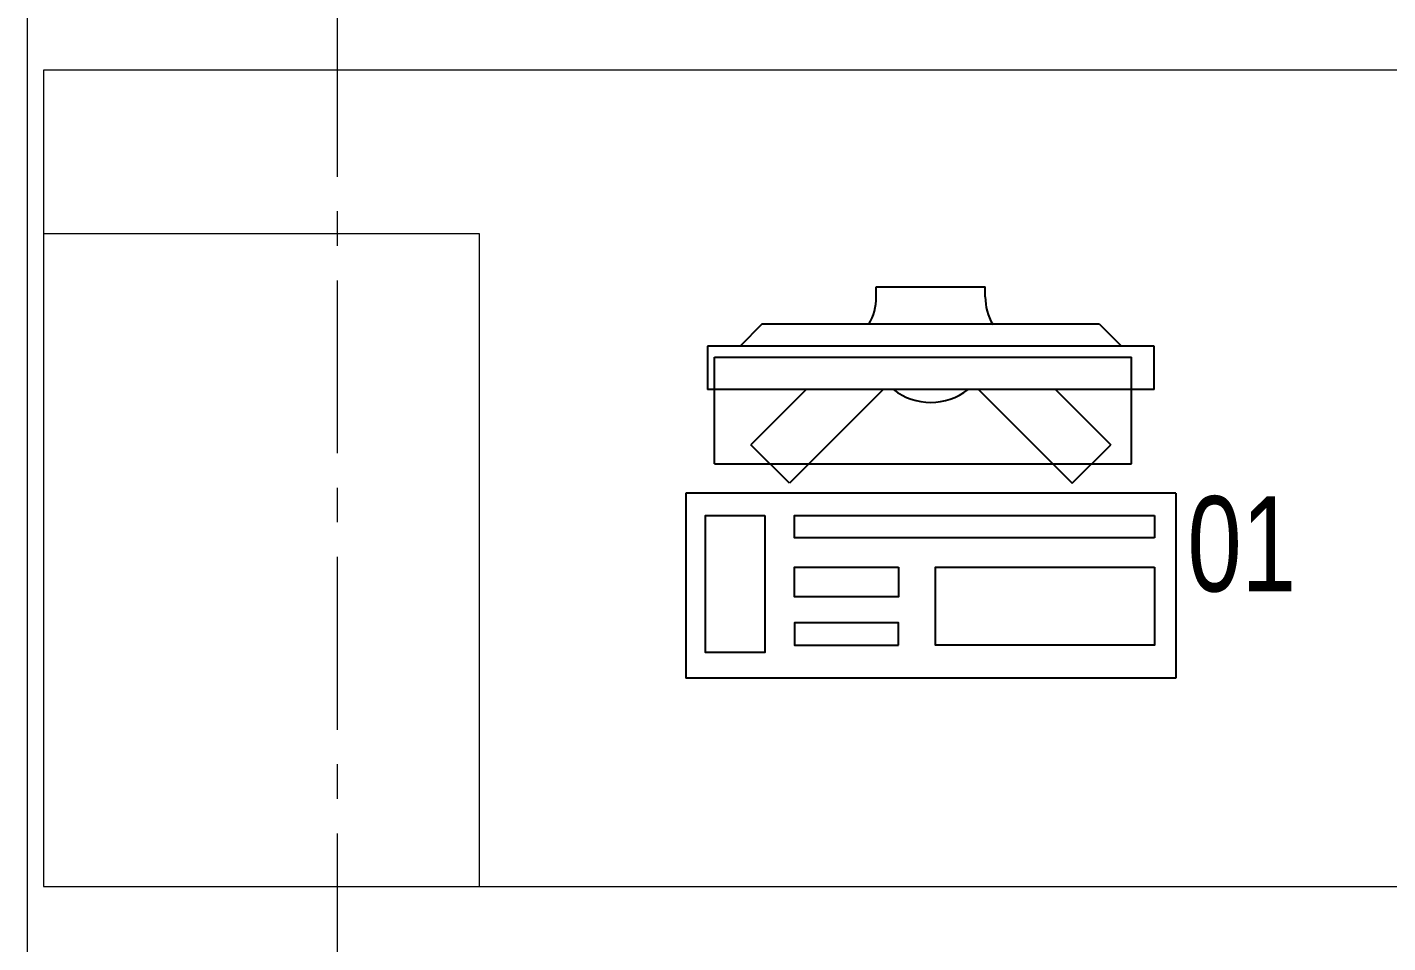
# Model space of a CAD drawing. Header units: millimetres. Extents: x 26027 to 581921, y 7230 to 233891.
# Drawn here: x 473314 to 474563, y 175970 to 176811 of the extents above; entities that cross this region are included whole.
import ezdxf

# ---------------------------------------------------------------- set-up
doc = ezdxf.new("R2010")
doc.units = ezdxf.units.MM
doc.header["$LTSCALE"] = 5
doc.linetypes.add('CENTER', pattern=[50.8, 31.75, -6.35, 6.35, -6.35])
doc.linetypes.add('HIDDEN', pattern=[9.525, 6.35, -3.175])
doc.layers.add('axes', color=9, linetype='Continuous')
doc.layers.add('GE-ARCHITECTURAL_ELEMENTS', color=8, linetype='Continuous')
doc.layers.add('Medical Equipment and Furniture', color=163, linetype='Continuous', lineweight=0)
doc.layers.add('Walls', color=32, linetype='Continuous', lineweight=5)
doc.styles.add('X3G_ENTITY_257CFD', font='swisscl.ttf', dxfattribs={"height": 200})

# ---------------------------------------------------------------- blocks, each defined once
blk = doc.blocks.new('ITCWLS1-P')
at = {"layer": 'GE-ARCHITECTURAL_ELEMENTS'}
for p, q in [((-0.17, 0.45), (-0.17, 0)), ((-0.17, 0.45), (0, 0.45)), ((0, 0.45), (0, 0)), ((-0.2651, 0.43, 0), (-0.3051, 0.43, 0)), ((-0.3051, 0.43, 0), (-0.3051, 0.02, 0)), ((-0.2651, 0.43, 0), (-0.2651, 0.02, 0)), ((-0.1496, 0.4305), (-0.1291, 0.4305)), ((-0.1291, 0.4305), (-0.1291, 0.4089)), ((-0.3251, 0.38, 0), (-0.3051, 0.4, 0)), ((-0.197, 0.4094), (-0.295, 0.4094)), ((-0.295, 0.0264), (-0.295, 0.4094)), ((-0.197, 0.0264), (-0.197, 0.4094)), ((-0.3251, 0.38, 0), (-0.3251, 0.07, 0)), ((-0.3503, 0.275), (-0.3596, 0.275)), ((-0.3596, 0.175), (-0.3596, 0.275)), ((-0.3503, 0.175), (-0.3596, 0.175)), ((-0.3251, 0.07, 0), (-0.3051, 0.05, 0)), ((-0.197, 0.0264), (-0.295, 0.0264)), ((-0.3051, 0.02, 0), (-0.2651, 0.02, 0)), ((-0.17, 0), (0, 0))]:
    blk.add_line(p, q, dxfattribs=at)
at = {"layer": 'GE-ARCHITECTURAL_ELEMENTS', "extrusion": (2.48281e-10, 3.18408e-10, -1)}
for p, q in [((-0.2651, 0.3395), (-0.2144, 0.3902)), ((-0.1791, 0.3548), (-0.2144, 0.3902)), ((-0.2651, 0.2688), (-0.1791, 0.3548))]:
    blk.add_line(p, q, dxfattribs=at)
at = {"layer": 'GE-ARCHITECTURAL_ELEMENTS', "extrusion": (2.48281e-10, -3.18408e-10, -1)}
for p, q in [((-0.2651, 0.1812), (-0.1791, 0.0952)), ((-0.2651, 0.1105), (-0.2144, 0.0598)), ((-0.1791, 0.0952), (-0.2144, 0.0598))]:
    blk.add_line(p, q, dxfattribs=at)
at = {"layer": 'GE-ARCHITECTURAL_ELEMENTS'}
for points in [[(-0.1291, 0.4089), (-0.1291, 0.1), (-0.1496, 0.1), (-0.1496, 0.4305)], [(-0.1496, 0.1), (-0.1496, 0.1), (-0.1496, 0.1), (-0.1496, 0.1), (-0.1496, 0.1), (-0.1496, 0.1), (-0.1496, 0.1), (-0.1496, 0.1), (-0.1496, 0.1)], [(-0.1496, 0.1), (-0.1496, 0.1), (-0.1496, 0.1), (-0.1496, 0.1), (-0.1496, 0.1), (-0.1496, 0.1), (-0.1496, 0.1), (-0.1496, 0.1), (-0.1496, 0.1), (-0.1496, 0.1), (-0.1496, 0.1), (-0.1496, 0.1), (-0.1496, 0.1), (-0.1496, 0.1), (-0.1496, 0.1), (-0.1496, 0.1), (-0.1496, 0.1), (-0.1496, 0.1)], [(-0.1496, 0.1), (-0.1496, 0.1), (-0.1496, 0.1), (-0.1496, 0.1), (-0.1496, 0.1), (-0.1496, 0.1), (-0.1496, 0.1), (-0.1496, 0.1), (-0.1496, 0.1), (-0.1496, 0.1)], [(-0.1496, 0.1), (-0.1496, 0.1), (-0.1496, 0.1), (-0.1496, 0.1), (-0.1496, 0.1), (-0.1496, 0.1), (-0.1496, 0.1)], [(-0.1496, 0.1), (-0.1496, 0.1), (-0.1496, 0.1), (-0.1496, 0.1), (-0.1496, 0.1), (-0.1496, 0.1), (-0.1496, 0.1), (-0.1496, 0.1), (-0.1496, 0.1), (-0.1496, 0.1)], [(-0.1496, 0.1), (-0.1496, 0.1), (-0.1496, 0.1), (-0.1496, 0.1), (-0.1496, 0.1), (-0.1496, 0.1), (-0.1496, 0.1), (-0.1496, 0.1), (-0.1496, 0.1), (-0.1496, 0.1), (-0.1496, 0.1), (-0.1496, 0.1), (-0.1496, 0.1), (-0.1496, 0.1), (-0.1496, 0.1)], [(-0.1496, 0.1), (-0.1496, 0.1), (-0.1496, 0.1), (-0.1496, 0.1), (-0.1496, 0.1), (-0.1496, 0.1), (-0.1496, 0.1), (-0.1496, 0.1), (-0.1496, 0.1), (-0.1496, 0.1)], [(-0.1496, 0.1), (-0.1496, 0.1), (-0.1496, 0.1), (-0.1496, 0.1), (-0.1496, 0.1), (-0.1496, 0.1), (-0.1496, 0.1), (-0.1496, 0.1), (-0.1496, 0.1), (-0.1496, 0.1)], [(-0.1496, 0.1), (-0.1496, 0.1), (-0.1496, 0.1), (-0.1496, 0.1), (-0.1496, 0.1), (-0.1496, 0.1), (-0.1496, 0.1), (-0.1496, 0.1), (-0.1496, 0.1), (-0.1496, 0.1), (-0.1496, 0.1), (-0.1496, 0.1), (-0.1496, 0.1), (-0.1496, 0.1), (-0.1496, 0.1), (-0.1496, 0.1), (-0.1496, 0.1), (-0.1496, 0.1), (-0.1496, 0.1), (-0.1496, 0.1), (-0.1496, 0.1), (-0.1496, 0.1), (-0.1496, 0.1), (-0.1496, 0.1), (-0.1496, 0.1), (-0.1496, 0.1), (-0.1496, 0.1), (-0.1496, 0.1), (-0.1496, 0.1), (-0.1496, 0.1), (-0.1496, 0.1), (-0.1496, 0.1), (-0.1496, 0.1), (-0.1496, 0.1), (-0.1496, 0.1), (-0.1496, 0.1), (-0.1496, 0.1), (-0.1496, 0.1), (-0.1496, 0.1), (-0.1496, 0.1), (-0.1496, 0.1), (-0.1496, 0.1), (-0.1496, 0.1), (-0.1496, 0.1), (-0.1496, 0.1), (-0.1496, 0.1), (-0.1496, 0.1), (-0.1496, 0.1), (-0.1496, 0.1), (-0.1496, 0.1), (-0.1496, 0.1), (-0.1496, 0.1), (-0.1496, 0.1), (-0.1496, 0.1)], [(-0.1496, 0.1), (-0.1496, 0.1), (-0.1496, 0.1), (-0.1496, 0.1), (-0.1496, 0.1), (-0.1496, 0.1), (-0.1496, 0.1), (-0.1496, 0.1), (-0.1496, 0.1), (-0.1496, 0.1), (-0.1496, 0.1), (-0.1496, 0.1), (-0.1496, 0.1), (-0.1496, 0.1), (-0.1496, 0.1), (-0.1496, 0.1), (-0.1496, 0.1), (-0.1496, 0.1), (-0.1496, 0.1), (-0.1496, 0.1), (-0.1496, 0.1), (-0.1496, 0.1), (-0.1496, 0.1), (-0.1496, 0.1), (-0.1496, 0.1), (-0.1496, 0.1), (-0.1496, 0.1), (-0.1496, 0.1), (-0.1496, 0.1), (-0.1496, 0.1), (-0.1496, 0.1), (-0.1496, 0.1), (-0.1496, 0.1), (-0.1496, 0.1), (-0.1496, 0.1), (-0.1496, 0.1), (-0.1496, 0.1), (-0.1496, 0.1), (-0.1496, 0.1), (-0.1496, 0.1), (-0.1496, 0.1), (-0.1496, 0.1), (-0.1496, 0.1), (-0.1496, 0.1), (-0.1496, 0.1), (-0.1496, 0.1), (-0.1496, 0.1), (-0.1496, 0.1), (-0.1496, 0.1), (-0.1496, 0.1), (-0.1496, 0.1), (-0.1496, 0.1), (-0.1496, 0.1), (-0.1496, 0.1), (-0.1496, 0.1), (-0.1496, 0.1), (-0.1496, 0.1), (-0.1496, 0.1), (-0.1496, 0.1), (-0.1496, 0.1), (-0.1496, 0.1), (-0.1496, 0.1), (-0.1496, 0.1), (-0.1496, 0.1), (-0.1496, 0.1), (-0.1496, 0.1), (-0.1496, 0.1), (-0.1496, 0.1), (-0.1496, 0.1), (-0.1496, 0.1), (-0.1496, 0.1), (-0.1496, 0.1), (-0.1496, 0.1), (-0.1496, 0.1), (-0.1496, 0.1), (-0.1496, 0.1), (-0.1496, 0.1), (-0.1496, 0.1), (-0.1496, 0.1), (-0.1496, 0.1), (-0.1496, 0.1), (-0.1496, 0.1), (-0.1496, 0.1), (-0.1496, 0.1), (-0.1496, 0.1), (-0.1496, 0.1), (-0.1496, 0.1), (-0.1496, 0.1), (-0.1496, 0.1)], [(-0.1496, 0.1), (-0.1496, 0.1), (-0.1496, 0.1), (-0.1496, 0.1), (-0.1496, 0.1), (-0.1496, 0.1), (-0.1496, 0.1), (-0.1496, 0.1), (-0.1496, 0.1), (-0.1496, 0.1), (-0.1496, 0.1), (-0.1496, 0.1)], [(-0.1496, 0.1), (-0.1496, 0.1), (-0.1496, 0.1), (-0.1496, 0.1), (-0.1496, 0.1), (-0.1496, 0.1), (-0.1496, 0.1)], [(-0.1496, 0.1), (-0.1496, 0.1), (-0.1496, 0.1), (-0.1496, 0.1), (-0.1496, 0.1), (-0.1496, 0.1), (-0.1496, 0.1), (-0.1496, 0.1), (-0.1496, 0.1), (-0.1496, 0.1), (-0.1496, 0.1), (-0.1496, 0.1), (-0.1496, 0.1), (-0.1496, 0.1), (-0.1496, 0.1), (-0.1496, 0.1), (-0.1496, 0.1)], [(-0.1496, 0.1), (-0.1496, 0.1), (-0.1496, 0.1), (-0.1496, 0.1), (-0.1496, 0.1), (-0.1496, 0.1), (-0.1496, 0.1), (-0.1496, 0.1), (-0.1496, 0.1), (-0.1496, 0.1), (-0.1496, 0.1), (-0.1496, 0.1), (-0.1496, 0.1), (-0.1496, 0.1), (-0.1496, 0.1), (-0.1496, 0.1), (-0.1496, 0.1), (-0.1496, 0.1), (-0.1496, 0.1), (-0.1496, 0.1), (-0.1496, 0.1), (-0.1496, 0.1), (-0.1496, 0.1), (-0.1496, 0.1), (-0.1496, 0.1), (-0.1496, 0.1), (-0.1496, 0.1), (-0.1496, 0.1), (-0.1496, 0.1), (-0.1496, 0.1), (-0.1496, 0.1), (-0.1496, 0.1), (-0.1496, 0.1), (-0.1496, 0.1), (-0.1496, 0.1), (-0.1496, 0.1), (-0.1496, 0.1), (-0.1496, 0.1), (-0.1496, 0.1), (-0.1496, 0.1), (-0.1496, 0.1), (-0.1496, 0.1), (-0.1496, 0.1), (-0.1496, 0.1), (-0.1496, 0.1), (-0.1496, 0.1), (-0.1496, 0.1), (-0.1496, 0.1), (-0.1496, 0.1), (-0.1496, 0.1), (-0.1496, 0.1), (-0.1496, 0.1), (-0.1496, 0.1), (-0.1496, 0.1), (-0.1496, 0.1), (-0.1496, 0.1), (-0.1496, 0.1), (-0.1496, 0.1), (-0.1496, 0.1), (-0.1496, 0.1), (-0.1496, 0.1), (-0.1496, 0.1), (-0.1496, 0.1), (-0.1496, 0.1), (-0.1496, 0.1), (-0.1496, 0.1), (-0.1496, 0.1), (-0.1496, 0.1), (-0.1496, 0.1), (-0.1496, 0.1), (-0.1496, 0.1), (-0.1496, 0.1), (-0.1496, 0.1), (-0.1496, 0.1), (-0.1496, 0.1), (-0.1496, 0.1), (-0.1496, 0.1), (-0.1496, 0.1), (-0.1496, 0.1), (-0.1496, 0.1), (-0.1496, 0.1), (-0.1496, 0.1), (-0.1496, 0.1), (-0.1496, 0.1), (-0.1496, 0.1), (-0.1496, 0.1), (-0.1496, 0.1), (-0.1496, 0.1), (-0.1496, 0.1), (-0.1496, 0.1), (-0.1496, 0.1), (-0.1496, 0.1), (-0.1496, 0.1), (-0.1496, 0.1), (-0.1496, 0.1), (-0.1496, 0.1), (-0.1496, 0.1), (-0.1496, 0.1), (-0.1496, 0.1), (-0.1496, 0.1), (-0.1496, 0.1), (-0.1496, 0.1), (-0.1496, 0.1), (-0.1496, 0.1), (-0.1496, 0.1), (-0.1496, 0.1), (-0.1496, 0.1), (-0.1496, 0.1), (-0.1496, 0.1), (-0.1496, 0.1), (-0.1496, 0.1)], [(-0.1496, 0.1), (-0.1496, 0.1), (-0.1496, 0.1), (-0.1496, 0.1), (-0.1496, 0.1), (-0.1496, 0.1), (-0.1496, 0.1), (-0.1496, 0.1)]]:
    blk.add_lwpolyline(points, dxfattribs=at)
for points in [[(-0.1019, 0.4305), (-0.0304, 0.4305), (-0.0304, 0.2294), (-0.1019, 0.2294)], [(-0.1019, 0.1954), (-0.0747, 0.1954), (-0.0747, 0.1), (-0.1019, 0.1)], [(-0.0304, 0.1954), (-0.0508, 0.1954), (-0.0508, 0.1), (-0.0304, 0.1)], [(-0.1496, 0.1), (-0.1496, 0.1), (-0.1496, 0.1), (-0.1496, 0.1), (-0.1496, 0.1), (-0.1496, 0.1), (-0.1496, 0.1), (-0.1496, 0.1), (-0.1496, 0.1), (-0.1496, 0.1), (-0.1496, 0.1), (-0.1496, 0.1), (-0.1496, 0.1), (-0.1496, 0.1), (-0.1496, 0.1), (-0.1496, 0.1), (-0.1496, 0.1), (-0.1496, 0.1), (-0.1496, 0.1), (-0.1496, 0.1), (-0.1496, 0.1), (-0.1496, 0.1), (-0.1496, 0.1), (-0.1496, 0.1), (-0.1496, 0.1), (-0.1496, 0.1), (-0.1496, 0.1), (-0.1496, 0.1), (-0.1496, 0.1), (-0.1496, 0.1), (-0.1496, 0.1), (-0.1496, 0.1), (-0.1496, 0.1), (-0.1496, 0.1), (-0.1496, 0.1), (-0.1496, 0.1), (-0.1496, 0.1), (-0.1496, 0.1), (-0.1496, 0.1), (-0.1496, 0.1), (-0.1496, 0.1), (-0.1496, 0.1), (-0.1496, 0.1), (-0.1496, 0.1), (-0.1496, 0.1), (-0.1496, 0.1), (-0.1496, 0.1), (-0.1496, 0.1), (-0.1496, 0.1), (-0.1496, 0.1), (-0.1496, 0.1), (-0.1496, 0.1), (-0.1496, 0.1), (-0.1496, 0.1), (-0.1496, 0.1), (-0.1496, 0.1), (-0.1496, 0.1), (-0.1496, 0.1), (-0.1496, 0.1), (-0.1496, 0.1), (-0.1496, 0.1), (-0.1496, 0.1), (-0.1496, 0.1), (-0.1496, 0.1), (-0.1496, 0.1), (-0.1496, 0.1), (-0.1496, 0.1), (-0.1496, 0.1), (-0.1496, 0.1), (-0.1496, 0.1), (-0.1496, 0.1), (-0.1496, 0.1), (-0.1496, 0.1), (-0.1496, 0.1), (-0.1496, 0.1), (-0.1496, 0.1), (-0.1496, 0.1), (-0.1496, 0.1), (-0.1496, 0.1), (-0.1496, 0.1), (-0.1496, 0.1), (-0.1496, 0.1), (-0.1496, 0.1), (-0.1496, 0.1), (-0.1496, 0.1), (-0.1496, 0.1), (-0.1496, 0.1), (-0.1496, 0.1), (-0.1496, 0.1), (-0.1496, 0.1), (-0.1496, 0.1), (-0.1496, 0.1), (-0.1496, 0.1), (-0.1496, 0.1), (-0.1496, 0.1), (-0.1496, 0.1), (-0.1496, 0.1), (-0.1496, 0.1), (-0.1496, 0.1), (-0.1496, 0.1), (-0.1496, 0.1), (-0.1496, 0.1), (-0.1496, 0.1), (-0.1496, 0.1), (-0.1496, 0.1), (-0.1496, 0.1), (-0.1496, 0.1), (-0.1496, 0.1), (-0.1496, 0.1), (-0.1496, 0.1), (-0.1496, 0.1), (-0.1496, 0.1), (-0.1496, 0.1), (-0.1496, 0.1), (-0.1496, 0.1), (-0.1496, 0.1), (-0.1496, 0.1), (-0.1496, 0.1), (-0.1496, 0.1), (-0.1496, 0.1), (-0.1496, 0.1), (-0.1496, 0.1), (-0.1496, 0.1), (-0.1496, 0.1), (-0.1496, 0.1), (-0.1496, 0.1), (-0.1496, 0.1), (-0.1496, 0.1), (-0.1496, 0.1), (-0.1496, 0.1), (-0.1496, 0.1), (-0.1496, 0.1), (-0.1496, 0.1), (-0.1496, 0.1), (-0.1496, 0.1), (-0.1496, 0.1), (-0.1496, 0.1), (-0.1496, 0.1), (-0.1496, 0.1), (-0.1496, 0.1), (-0.1496, 0.1), (-0.1496, 0.1), (-0.1496, 0.1), (-0.1496, 0.1), (-0.1496, 0.1), (-0.1496, 0.1), (-0.1496, 0.1), (-0.1496, 0.1), (-0.1496, 0.1), (-0.1496, 0.1), (-0.1496, 0.1), (-0.1496, 0.1), (-0.1496, 0.1), (-0.1496, 0.1), (-0.1496, 0.1), (-0.1496, 0.1), (-0.1496, 0.1), (-0.1496, 0.1), (-0.1496, 0.1), (-0.1496, 0.1), (-0.1496, 0.1), (-0.1496, 0.1), (-0.1496, 0.1), (-0.1496, 0.1), (-0.1496, 0.1), (-0.1496, 0.1), (-0.1496, 0.1), (-0.1496, 0.1), (-0.1496, 0.1), (-0.1496, 0.1), (-0.1496, 0.1), (-0.1496, 0.1), (-0.1496, 0.1), (-0.1496, 0.1), (-0.1496, 0.1), (-0.1496, 0.1), (-0.1496, 0.1), (-0.1496, 0.1), (-0.1496, 0.1), (-0.1496, 0.1), (-0.1496, 0.1), (-0.1496, 0.1), (-0.1496, 0.1), (-0.1496, 0.1), (-0.1496, 0.1), (-0.1496, 0.1), (-0.1496, 0.1), (-0.1496, 0.1), (-0.1496, 0.1), (-0.1496, 0.1), (-0.1496, 0.1), (-0.1496, 0.1), (-0.1496, 0.1), (-0.1496, 0.1), (-0.1496, 0.1), (-0.1496, 0.1), (-0.1496, 0.1), (-0.1496, 0.1), (-0.1496, 0.1), (-0.1496, 0.1), (-0.1496, 0.1), (-0.1496, 0.1), (-0.1496, 0.1), (-0.1496, 0.1), (-0.1496, 0.1), (-0.1496, 0.1), (-0.1496, 0.1), (-0.1496, 0.1), (-0.1496, 0.1), (-0.1496, 0.1), (-0.1496, 0.1), (-0.1496, 0.1), (-0.1496, 0.1), (-0.1496, 0.1), (-0.1496, 0.1), (-0.1496, 0.1), (-0.1496, 0.1), (-0.1496, 0.1), (-0.1496, 0.1), (-0.1496, 0.1), (-0.1496, 0.1), (-0.1496, 0.1), (-0.1496, 0.1), (-0.1496, 0.1), (-0.1496, 0.1), (-0.1496, 0.1), (-0.1496, 0.1), (-0.1496, 0.1), (-0.1496, 0.1), (-0.1496, 0.1), (-0.1496, 0.1), (-0.1496, 0.1), (-0.1496, 0.1), (-0.1496, 0.1), (-0.1496, 0.1), (-0.1496, 0.1), (-0.1496, 0.1), (-0.1496, 0.1), (-0.1496, 0.1), (-0.1496, 0.1), (-0.1496, 0.1), (-0.1496, 0.1), (-0.1496, 0.1), (-0.1496, 0.1), (-0.1496, 0.1), (-0.1496, 0.1), (-0.1496, 0.1), (-0.1496, 0.1), (-0.1496, 0.1), (-0.1496, 0.1), (-0.1496, 0.1), (-0.1496, 0.1), (-0.1496, 0.1), (-0.1496, 0.1), (-0.1496, 0.1), (-0.1496, 0.1), (-0.1496, 0.1), (-0.1496, 0.1), (-0.1496, 0.1), (-0.1496, 0.1), (-0.1496, 0.1), (-0.1496, 0.1), (-0.1496, 0.1), (-0.1496, 0.1), (-0.1496, 0.1), (-0.1496, 0.1), (-0.1496, 0.1), (-0.1496, 0.1), (-0.1496, 0.1), (-0.1496, 0.1), (-0.1496, 0.1), (-0.1496, 0.1), (-0.1496, 0.1), (-0.1496, 0.1), (-0.1496, 0.1), (-0.1496, 0.1), (-0.1496, 0.1)], [(-0.1496, 0.1), (-0.1496, 0.1), (-0.1496, 0.1), (-0.1496, 0.1), (-0.1496, 0.1), (-0.1496, 0.1), (-0.1496, 0.1), (-0.1496, 0.1), (-0.1496, 0.1), (-0.1496, 0.1), (-0.1496, 0.1), (-0.1496, 0.1), (-0.1496, 0.1), (-0.1496, 0.1), (-0.1496, 0.1), (-0.1496, 0.1), (-0.1496, 0.1), (-0.1496, 0.1), (-0.1496, 0.1), (-0.1496, 0.1), (-0.1496, 0.1), (-0.1496, 0.1), (-0.1496, 0.1), (-0.1496, 0.1), (-0.1496, 0.1), (-0.1496, 0.1), (-0.1496, 0.1), (-0.1496, 0.1), (-0.1496, 0.1), (-0.1496, 0.1), (-0.1496, 0.1), (-0.1496, 0.1), (-0.1496, 0.1), (-0.1496, 0.1), (-0.1496, 0.1), (-0.1496, 0.1), (-0.1496, 0.1), (-0.1496, 0.1), (-0.1496, 0.1), (-0.1496, 0.1), (-0.1496, 0.1), (-0.1496, 0.1), (-0.1496, 0.1), (-0.1496, 0.1), (-0.1496, 0.1), (-0.1496, 0.1), (-0.1496, 0.1), (-0.1496, 0.1), (-0.1496, 0.1), (-0.1496, 0.1), (-0.1496, 0.1), (-0.1496, 0.1), (-0.1496, 0.1), (-0.1496, 0.1), (-0.1496, 0.1), (-0.1496, 0.1), (-0.1496, 0.1), (-0.1496, 0.1), (-0.1496, 0.1), (-0.1496, 0.1), (-0.1496, 0.1), (-0.1496, 0.1), (-0.1496, 0.1), (-0.1496, 0.1), (-0.1496, 0.1), (-0.1496, 0.1), (-0.1496, 0.1), (-0.1496, 0.1), (-0.1496, 0.1), (-0.1496, 0.1), (-0.1496, 0.1), (-0.1496, 0.1), (-0.1496, 0.1), (-0.1496, 0.1), (-0.1496, 0.1), (-0.1496, 0.1), (-0.1496, 0.1), (-0.1496, 0.1), (-0.1496, 0.1), (-0.1496, 0.1), (-0.1496, 0.1), (-0.1496, 0.1), (-0.1496, 0.1), (-0.1496, 0.1), (-0.1496, 0.1), (-0.1496, 0.1), (-0.1496, 0.1), (-0.1496, 0.1), (-0.1496, 0.1), (-0.1496, 0.1), (-0.1496, 0.1), (-0.1496, 0.1), (-0.1496, 0.1), (-0.1496, 0.1), (-0.1496, 0.1), (-0.1496, 0.1), (-0.1496, 0.1), (-0.1496, 0.1), (-0.1496, 0.1), (-0.1496, 0.1), (-0.1496, 0.1), (-0.1496, 0.1), (-0.1496, 0.1), (-0.1496, 0.1), (-0.1496, 0.1), (-0.1496, 0.1), (-0.1496, 0.1), (-0.1496, 0.1), (-0.1496, 0.1), (-0.1496, 0.1), (-0.1496, 0.1), (-0.1496, 0.1), (-0.1496, 0.1), (-0.1496, 0.1), (-0.1496, 0.1), (-0.1496, 0.1), (-0.1496, 0.1), (-0.1496, 0.1), (-0.1496, 0.1), (-0.1496, 0.1), (-0.1496, 0.1), (-0.1496, 0.1), (-0.1496, 0.1), (-0.1496, 0.1), (-0.1496, 0.1), (-0.1496, 0.1), (-0.1496, 0.1), (-0.1496, 0.1), (-0.1496, 0.1), (-0.1496, 0.1), (-0.1496, 0.1), (-0.1496, 0.1), (-0.1496, 0.1), (-0.1496, 0.1), (-0.1496, 0.1), (-0.1496, 0.1), (-0.1496, 0.1), (-0.1496, 0.1), (-0.1496, 0.1), (-0.1496, 0.1), (-0.1496, 0.1), (-0.1496, 0.1), (-0.1496, 0.1), (-0.1496, 0.1), (-0.1496, 0.1), (-0.1496, 0.1), (-0.1496, 0.1), (-0.1496, 0.1), (-0.1496, 0.1), (-0.1496, 0.1), (-0.1496, 0.1), (-0.1496, 0.1), (-0.1496, 0.1), (-0.1496, 0.1), (-0.1496, 0.1), (-0.1496, 0.1), (-0.1496, 0.1), (-0.1496, 0.1), (-0.1496, 0.1), (-0.1496, 0.1), (-0.1496, 0.1), (-0.1496, 0.1), (-0.1496, 0.1), (-0.1496, 0.1), (-0.1496, 0.1), (-0.1496, 0.1), (-0.1496, 0.1), (-0.1496, 0.1), (-0.1496, 0.1), (-0.1496, 0.1), (-0.1496, 0.1), (-0.1496, 0.1), (-0.1496, 0.1), (-0.1496, 0.1), (-0.1496, 0.1), (-0.1496, 0.1), (-0.1496, 0.1), (-0.1496, 0.1), (-0.1496, 0.1), (-0.1496, 0.1), (-0.1496, 0.1), (-0.1496, 0.1), (-0.1496, 0.1), (-0.1496, 0.1), (-0.1496, 0.1), (-0.1496, 0.1), (-0.1496, 0.1), (-0.1496, 0.1), (-0.1496, 0.1), (-0.1496, 0.1), (-0.1496, 0.1), (-0.1496, 0.1), (-0.1496, 0.1), (-0.1496, 0.1), (-0.1496, 0.1), (-0.1496, 0.1), (-0.1496, 0.1), (-0.1496, 0.1), (-0.1496, 0.1), (-0.1496, 0.1), (-0.1496, 0.1), (-0.1496, 0.1), (-0.1496, 0.1), (-0.1496, 0.1), (-0.1496, 0.1), (-0.1496, 0.1), (-0.1496, 0.1), (-0.1496, 0.1), (-0.1496, 0.1), (-0.1496, 0.1), (-0.1496, 0.1), (-0.1496, 0.1), (-0.1496, 0.1), (-0.1496, 0.1)], [(-0.1496, 0.1), (-0.1496, 0.1), (-0.1496, 0.1), (-0.1496, 0.1), (-0.1496, 0.1), (-0.1496, 0.1), (-0.1496, 0.1), (-0.1496, 0.1), (-0.1496, 0.1), (-0.1496, 0.1), (-0.1496, 0.1), (-0.1496, 0.1), (-0.1496, 0.1), (-0.1496, 0.1), (-0.1496, 0.1), (-0.1496, 0.1), (-0.1496, 0.1), (-0.1496, 0.1), (-0.1496, 0.1), (-0.1496, 0.1), (-0.1496, 0.1), (-0.1496, 0.1), (-0.1496, 0.1), (-0.1496, 0.1), (-0.1496, 0.1), (-0.1496, 0.1), (-0.1496, 0.1), (-0.1496, 0.1), (-0.1496, 0.1), (-0.1496, 0.1), (-0.1496, 0.1), (-0.1496, 0.1), (-0.1496, 0.1), (-0.1496, 0.1), (-0.1496, 0.1), (-0.1496, 0.1), (-0.1496, 0.1), (-0.1496, 0.1), (-0.1496, 0.1), (-0.1496, 0.1), (-0.1496, 0.1), (-0.1496, 0.1), (-0.1496, 0.1), (-0.1496, 0.1), (-0.1496, 0.1), (-0.1496, 0.1), (-0.1496, 0.1), (-0.1496, 0.1), (-0.1496, 0.1), (-0.1496, 0.1), (-0.1496, 0.1), (-0.1496, 0.1), (-0.1496, 0.1), (-0.1496, 0.1), (-0.1496, 0.1), (-0.1496, 0.1), (-0.1496, 0.1), (-0.1496, 0.1), (-0.1496, 0.1), (-0.1496, 0.1), (-0.1496, 0.1), (-0.1496, 0.1), (-0.1496, 0.1), (-0.1496, 0.1), (-0.1496, 0.1), (-0.1496, 0.1), (-0.1496, 0.1), (-0.1496, 0.1), (-0.1496, 0.1), (-0.1496, 0.1), (-0.1496, 0.1), (-0.1496, 0.1), (-0.1496, 0.1), (-0.1496, 0.1), (-0.1496, 0.1), (-0.1496, 0.1), (-0.1496, 0.1), (-0.1496, 0.1), (-0.1496, 0.1), (-0.1496, 0.1), (-0.1496, 0.1), (-0.1496, 0.1), (-0.1496, 0.1), (-0.1496, 0.1), (-0.1496, 0.1), (-0.1496, 0.1), (-0.1496, 0.1), (-0.1496, 0.1), (-0.1496, 0.1), (-0.1496, 0.1), (-0.1496, 0.1), (-0.1496, 0.1), (-0.1496, 0.1), (-0.1496, 0.1), (-0.1496, 0.1), (-0.1496, 0.1), (-0.1496, 0.1), (-0.1496, 0.1), (-0.1496, 0.1), (-0.1496, 0.1), (-0.1496, 0.1), (-0.1496, 0.1), (-0.1496, 0.1), (-0.1496, 0.1), (-0.1496, 0.1), (-0.1496, 0.1), (-0.1496, 0.1), (-0.1496, 0.1), (-0.1496, 0.1), (-0.1496, 0.1), (-0.1496, 0.1), (-0.1496, 0.1), (-0.1496, 0.1), (-0.1496, 0.1), (-0.1496, 0.1), (-0.1496, 0.1), (-0.1496, 0.1), (-0.1496, 0.1), (-0.1496, 0.1), (-0.1496, 0.1), (-0.1496, 0.1), (-0.1496, 0.1), (-0.1496, 0.1), (-0.1496, 0.1), (-0.1496, 0.1), (-0.1496, 0.1), (-0.1496, 0.1), (-0.1496, 0.1), (-0.1496, 0.1), (-0.1496, 0.1), (-0.1496, 0.1), (-0.1496, 0.1), (-0.1496, 0.1), (-0.1496, 0.1), (-0.1496, 0.1), (-0.1496, 0.1), (-0.1496, 0.1), (-0.1496, 0.1), (-0.1496, 0.1), (-0.1496, 0.1), (-0.1496, 0.1), (-0.1496, 0.1), (-0.1496, 0.1), (-0.1496, 0.1), (-0.1496, 0.1), (-0.1496, 0.1), (-0.1496, 0.1), (-0.1496, 0.1), (-0.1496, 0.1), (-0.1496, 0.1), (-0.1496, 0.1), (-0.1496, 0.1), (-0.1496, 0.1), (-0.1496, 0.1), (-0.1496, 0.1), (-0.1496, 0.1), (-0.1496, 0.1), (-0.1496, 0.1), (-0.1496, 0.1), (-0.1496, 0.1), (-0.1496, 0.1), (-0.1496, 0.1), (-0.1496, 0.1), (-0.1496, 0.1), (-0.1496, 0.1), (-0.1496, 0.1), (-0.1496, 0.1), (-0.1496, 0.1), (-0.1496, 0.1), (-0.1496, 0.1), (-0.1496, 0.1), (-0.1496, 0.1), (-0.1496, 0.1), (-0.1496, 0.1), (-0.1496, 0.1), (-0.1496, 0.1), (-0.1496, 0.1), (-0.1496, 0.1), (-0.1496, 0.1), (-0.1496, 0.1), (-0.1496, 0.1), (-0.1496, 0.1), (-0.1496, 0.1), (-0.1496, 0.1), (-0.1496, 0.1), (-0.1496, 0.1), (-0.1496, 0.1), (-0.1496, 0.1), (-0.1496, 0.1), (-0.1496, 0.1), (-0.1496, 0.1), (-0.1496, 0.1), (-0.1496, 0.1), (-0.1496, 0.1), (-0.1496, 0.1), (-0.1496, 0.1), (-0.1496, 0.1), (-0.1496, 0.1), (-0.1496, 0.1), (-0.1496, 0.1), (-0.1496, 0.1), (-0.1496, 0.1), (-0.1496, 0.1), (-0.1496, 0.1), (-0.1496, 0.1), (-0.1496, 0.1), (-0.1496, 0.1), (-0.1496, 0.1), (-0.1496, 0.1), (-0.1496, 0.1), (-0.1496, 0.1), (-0.1496, 0.1), (-0.1496, 0.1), (-0.1496, 0.1), (-0.1496, 0.1), (-0.1496, 0.1), (-0.1496, 0.1), (-0.1496, 0.1), (-0.1496, 0.1)], [(-0.1496, 0.0727), (-0.0236, 0.0727), (-0.0236, 0.0182), (-0.1496, 0.0182)]]:
    blk.add_lwpolyline(points, close=True, dxfattribs=at)
for centre, radius, start, end in [((-0.3503, 0.325), 0.05, 270, 300.3093), ((-0.3089, 0.225), 0.0556, 321.9431, 38.0569), ((-0.3503, 0.125), 0.05, 59.6907, 90)]:
    blk.add_arc(centre, radius, start, end, dxfattribs=at)
blk = doc.blocks.new('GF21043-P')
at = {"color": 0}
for p, q in [((0.8, 0.75), (-0.8, 0.75)), ((-0.8, 0.75), (-0.8, 0)), ((-0.8, 0), (0.8, 0))]:
    blk.add_line(p, q, dxfattribs=at)
at = {"color": 0, "linetype": 'HIDDEN'}
for p, q in [((-0.8, 0.6), (-0.4, 0.6)), ((-0.4, 0.6), (-0.4, 0))]:
    blk.add_line(p, q, dxfattribs=at)

msp = doc.modelspace()

# ---------------------------------------------------------------- linework, layer by layer
at = {"layer": 'axes', "linetype": 'CENTER', "lineweight": 0}
msp.add_line((473598.8, 120285.6, 0), (473598.8, 230891.1, 0), dxfattribs=at)
at = {"layer": 'Walls', "elevation": 0}
msp.add_lwpolyline([(473313.8, 178630.3), (473313.8, 174991.5)], dxfattribs=at)

# ---------------------------------------------------------------- block references
at = {"layer": 'Medical Equipment and Furniture', "extrusion": (8.17187e-07, 1.19944e-18, 1), "xscale": 1000.000000000002, "yscale": 1000.000000000002, "zscale": 1000.000000000002}
msp.add_blockref('GF21043-P', (474128.8, 176021.5, 2.8), dxfattribs=at)
at = {"layer": 'Medical Equipment and Furniture', "extrusion": (2.34751e-05, 2.20203e-06, 1), "xscale": 1000.000000000004, "yscale": 1000.000000000004, "zscale": 1000.000000000004, "rotation": 269.9985892333461}
msp.add_blockref('ITCWLS1-P', (473918.4, 176212.9, 13.9), dxfattribs=at)

# ---------------------------------------------------------------- texts
at = {"layer": 'Medical Equipment and Furniture', "insert": (474428.9, 176380.1, 2.4), "char_height": 87.47, "attachment_point": 2, "style": 'X3G_ENTITY_257CFD'}
msp.add_mtext('01', dxfattribs=at)

doc.saveas('drawing.dxf')
